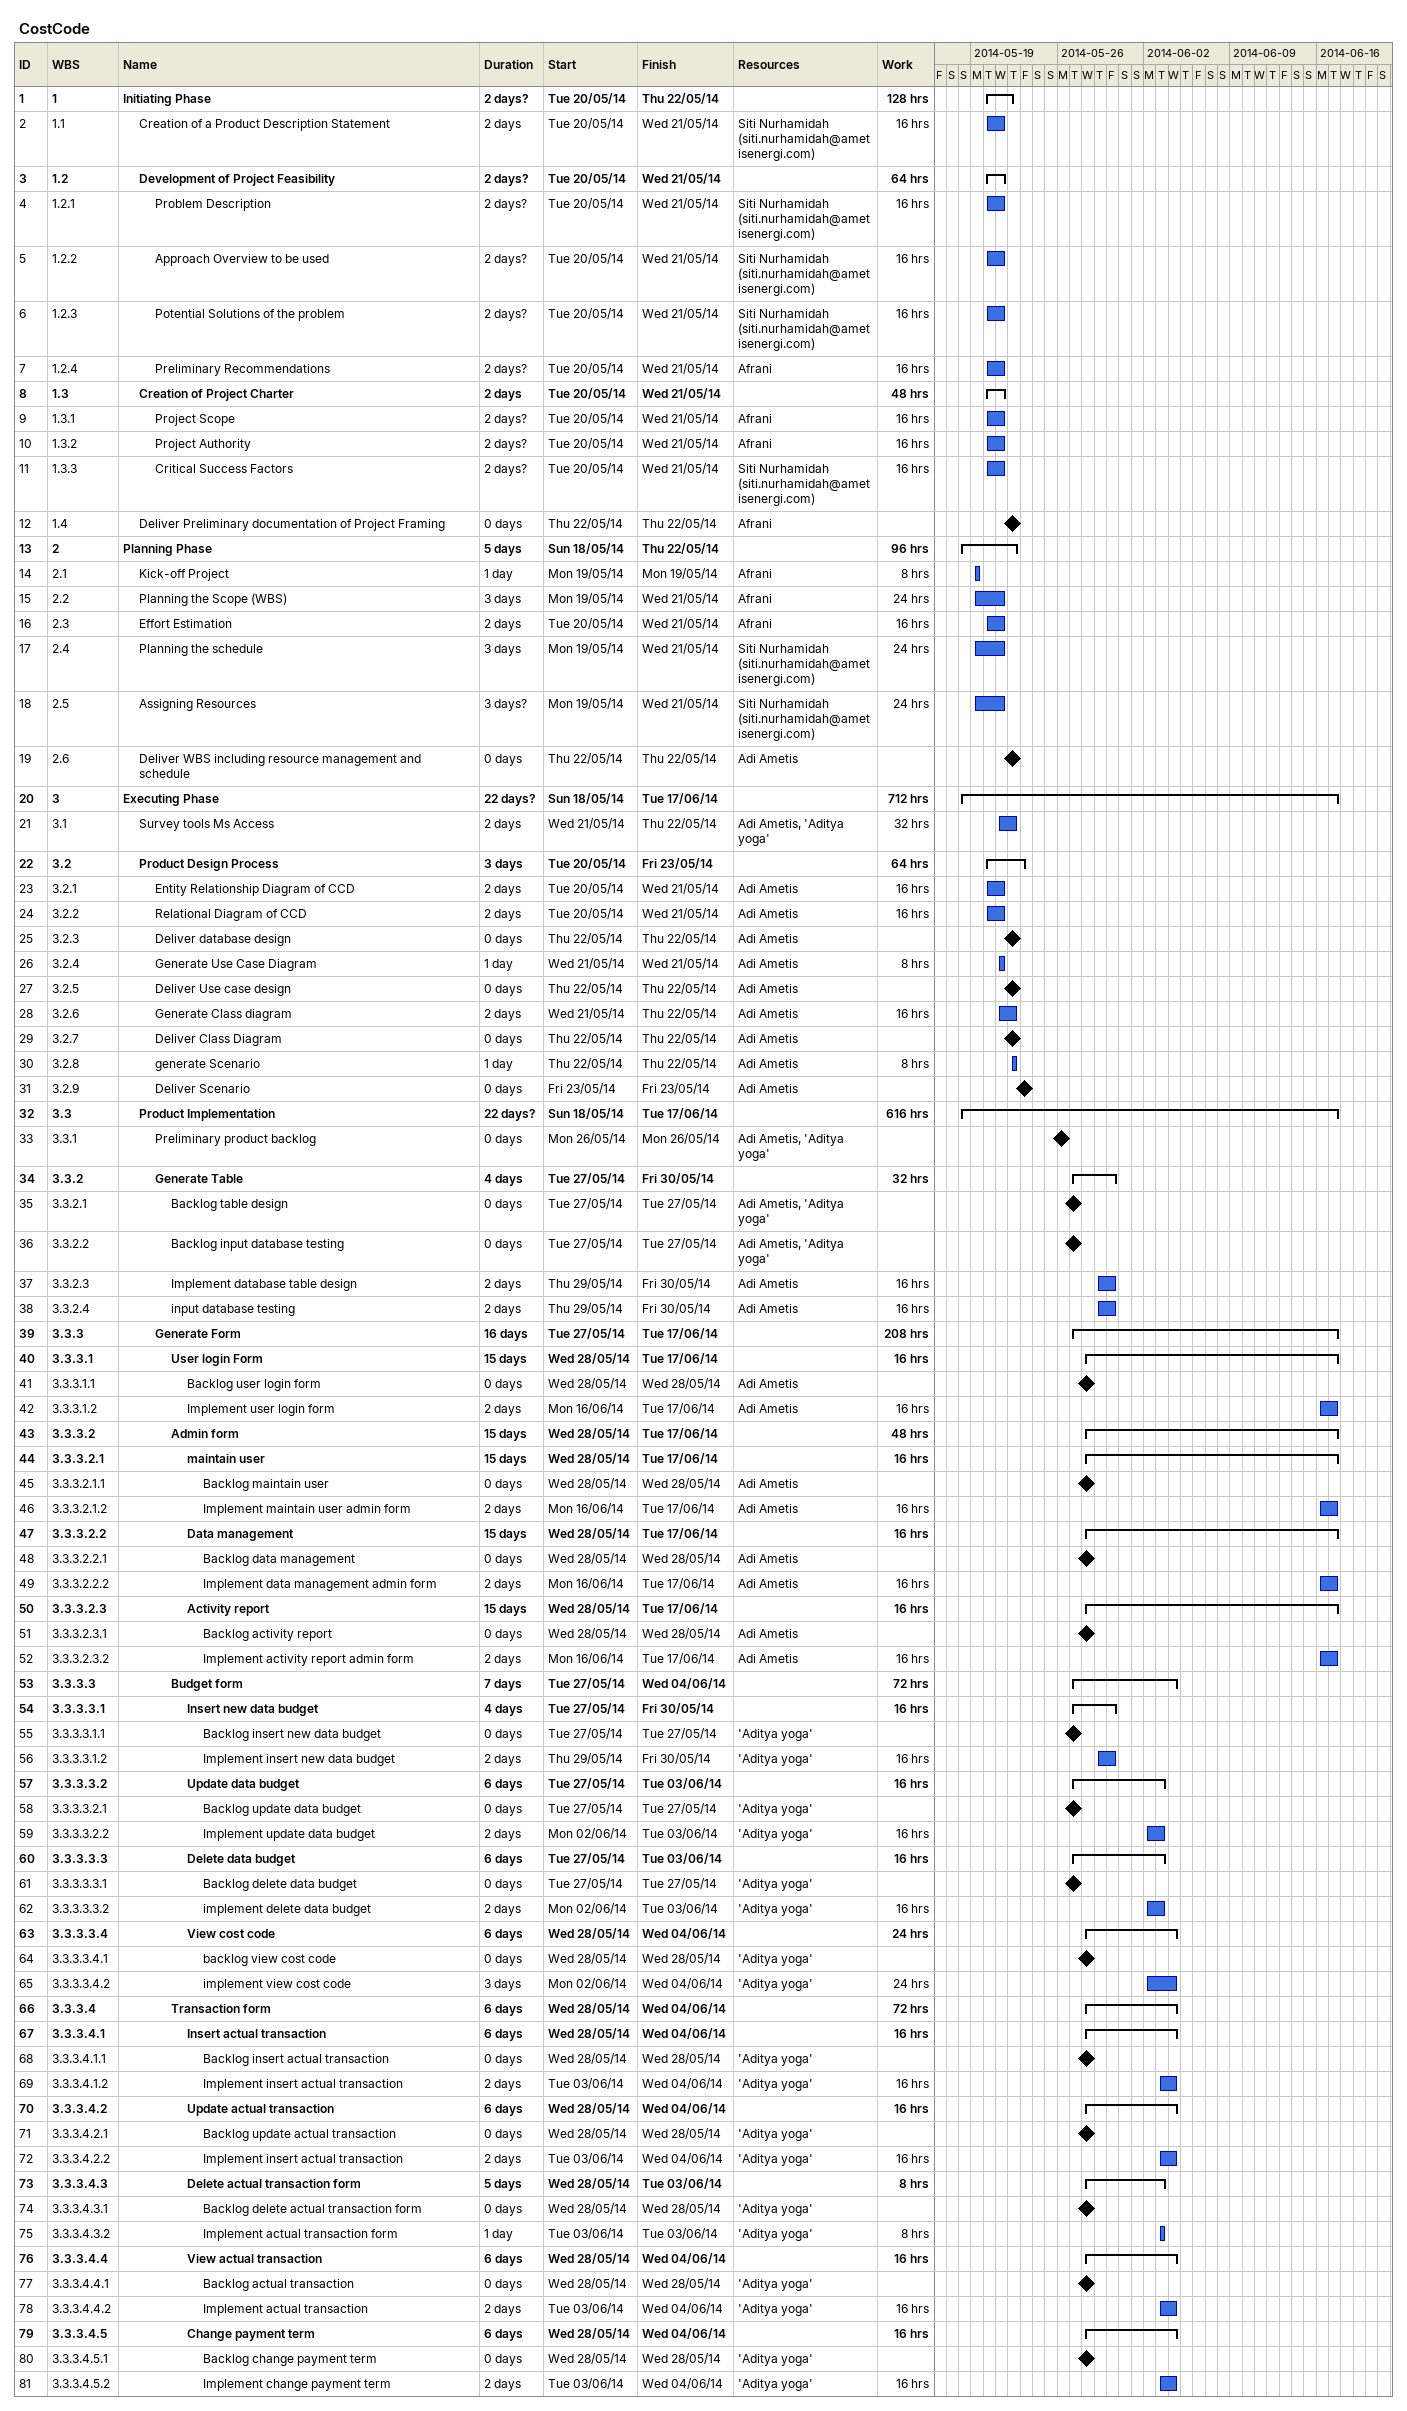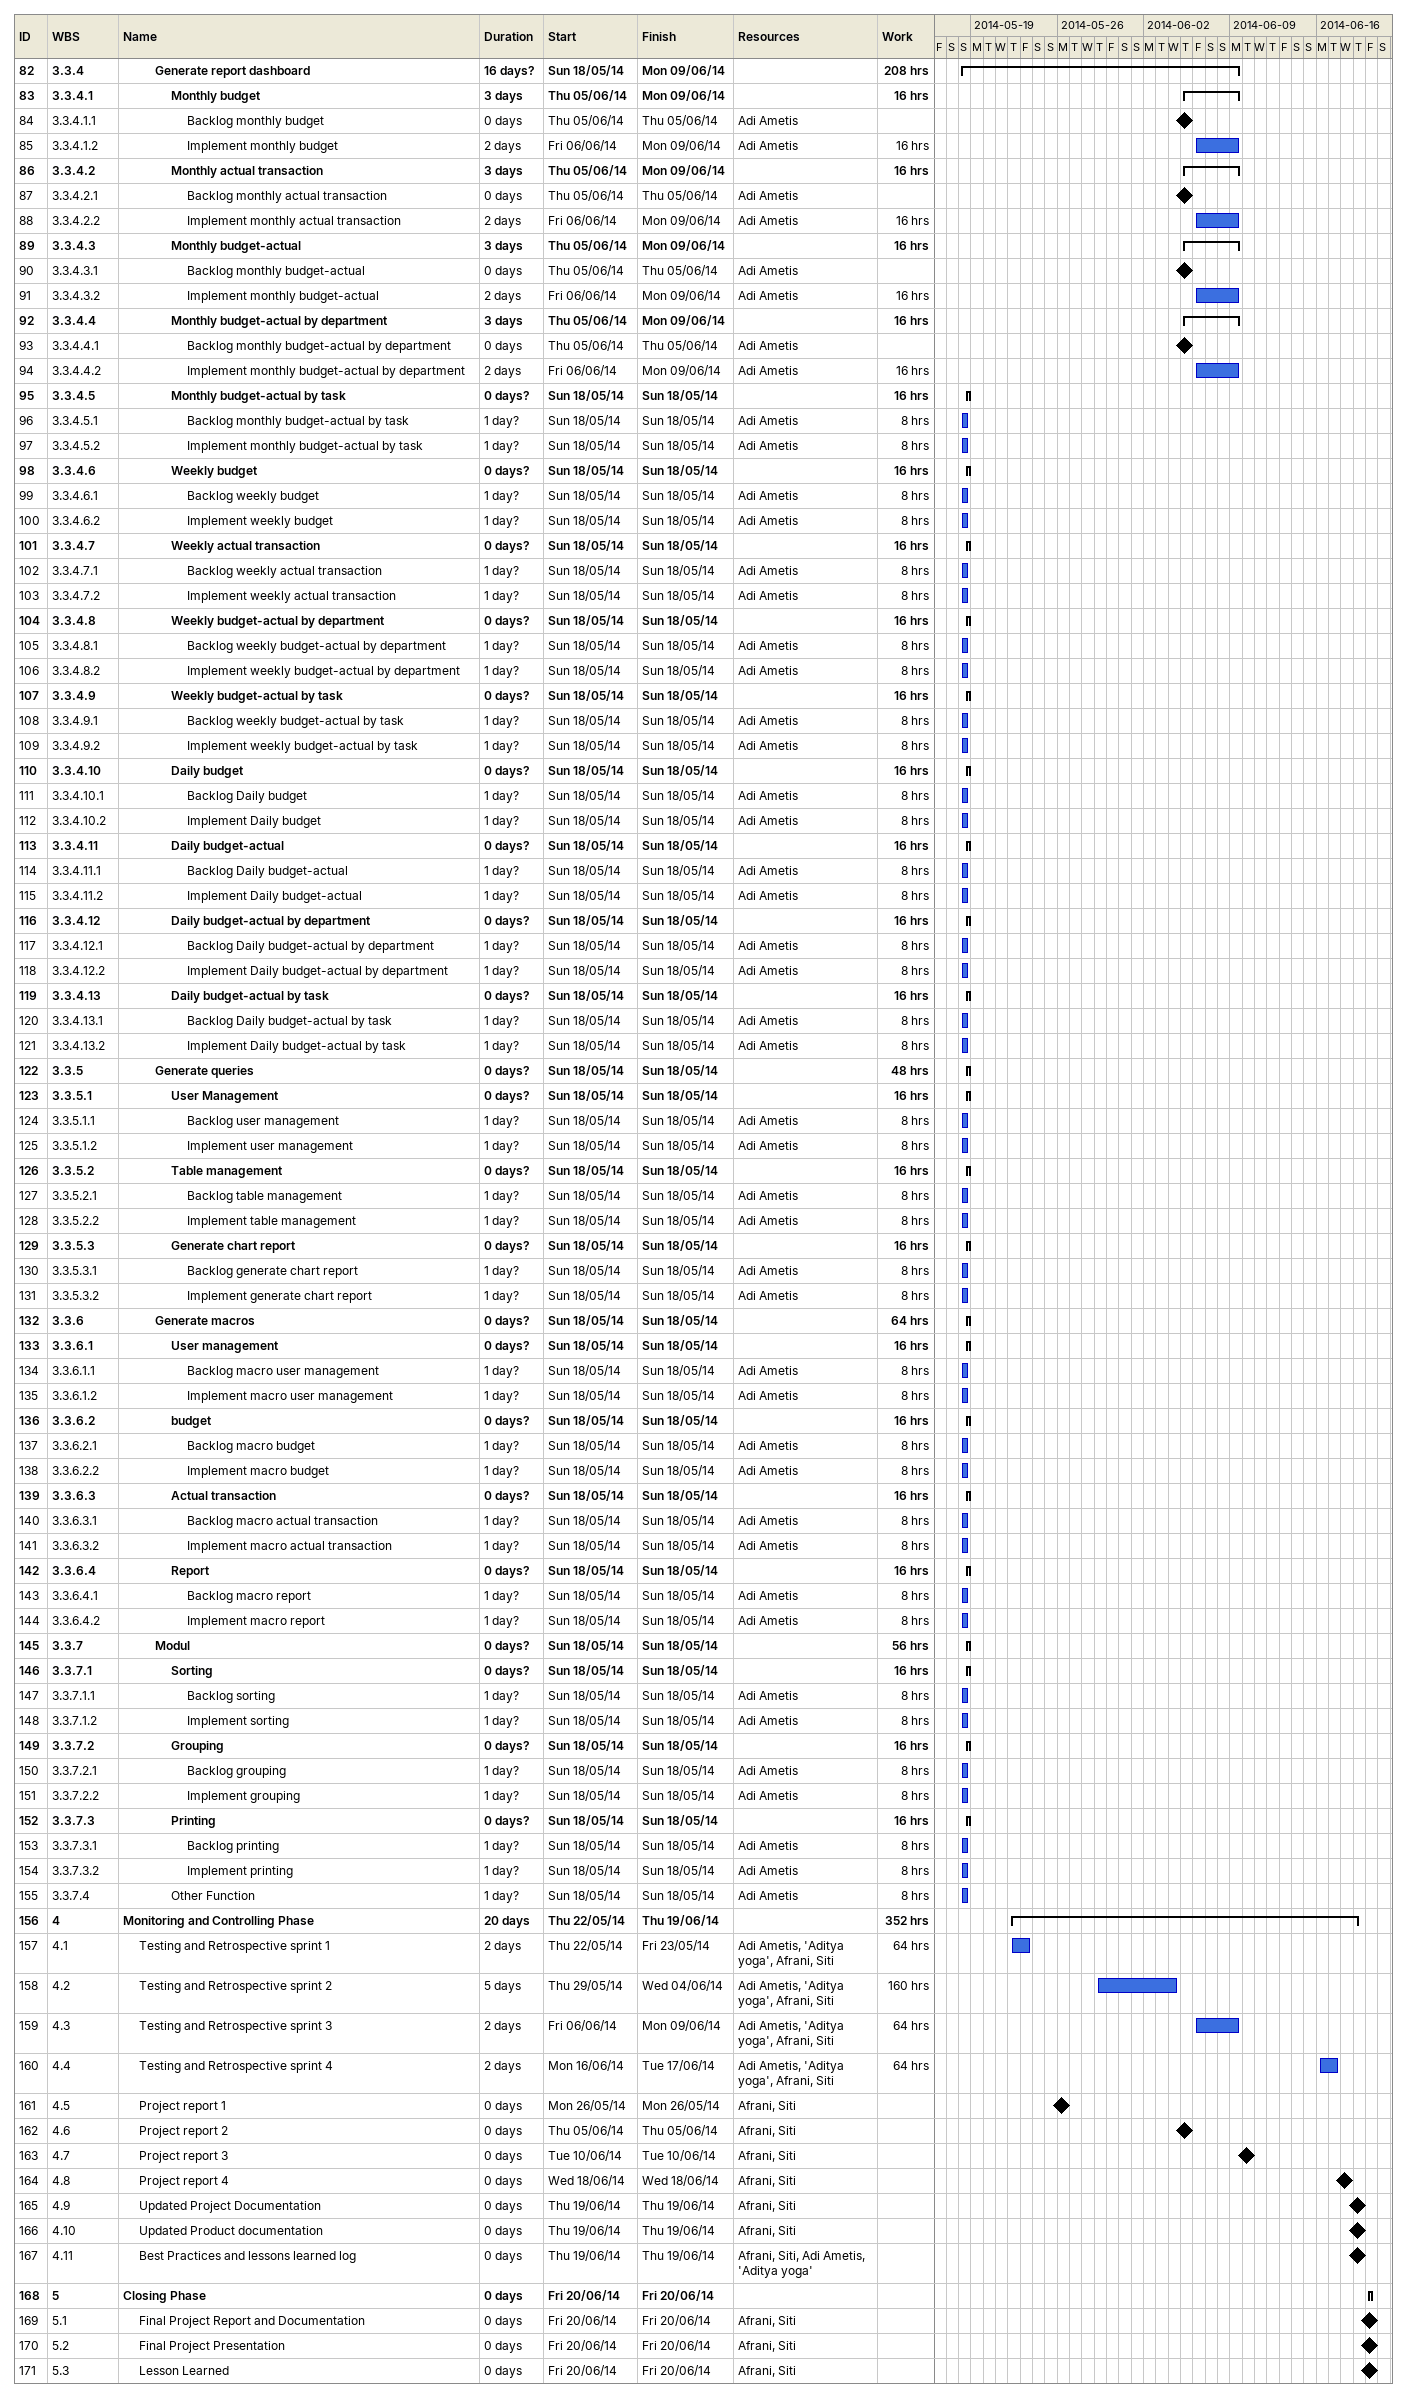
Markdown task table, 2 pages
CostCode

| ID | WBS | Task | Duration | Start | Finish | Resources | Work (h) |
|---|---|---|---|---|---|---|---|
| 1 | 1 | **Initiating Phase** | 2d? | 2014-05-20 | 2014-05-22 |  | 128 |
| 2 | 1.1 | Creation of a Product Description Statement | 2d | 2014-05-20 | 2014-05-21 | Siti Nurhamidah (siti.nurhamidah@ametisenergi.com) | 16 |
| 3 | 1.2 | **Development of Project Feasibility** | 2d? | 2014-05-20 | 2014-05-21 |  | 64 |
| 4 | 1.2.1 | Problem Description | 2d? | 2014-05-20 | 2014-05-21 | Siti Nurhamidah (siti.nurhamidah@ametisenergi.com) | 16 |
| 5 | 1.2.2 | Approach Overview to be used | 2d? | 2014-05-20 | 2014-05-21 | Siti Nurhamidah (siti.nurhamidah@ametisenergi.com) | 16 |
| 6 | 1.2.3 | Potential Solutions of the problem | 2d? | 2014-05-20 | 2014-05-21 | Siti Nurhamidah (siti.nurhamidah@ametisenergi.com) | 16 |
| 7 | 1.2.4 | Preliminary Recommendations | 2d? | 2014-05-20 | 2014-05-21 | Afrani | 16 |
| 8 | 1.3 | **Creation of Project Charter** | 2d | 2014-05-20 | 2014-05-21 |  | 48 |
| 9 | 1.3.1 | Project Scope | 2d? | 2014-05-20 | 2014-05-21 | Afrani | 16 |
| 10 | 1.3.2 | Project Authority | 2d? | 2014-05-20 | 2014-05-21 | Afrani | 16 |
| 11 | 1.3.3 | Critical Success Factors | 2d? | 2014-05-20 | 2014-05-21 | Siti Nurhamidah (siti.nurhamidah@ametisenergi.com) | 16 |
| 12 | 1.4 | Deliver Preliminary documentation of Project Framing | 0d | 2014-05-22 | 2014-05-22 | Afrani |  |
| 13 | 2 | **Planning Phase** | 5d | 2014-05-18 | 2014-05-22 |  | 96 |
| 14 | 2.1 | Kick-off Project | 1d | 2014-05-19 | 2014-05-19 | Afrani | 8 |
| 15 | 2.2 | Planning the Scope (WBS) | 3d | 2014-05-19 | 2014-05-21 | Afrani | 24 |
| 16 | 2.3 | Effort Estimation | 2d | 2014-05-20 | 2014-05-21 | Afrani | 16 |
| 17 | 2.4 | Planning the schedule | 3d | 2014-05-19 | 2014-05-21 | Siti Nurhamidah (siti.nurhamidah@ametisenergi.com) | 24 |
| 18 | 2.5 | Assigning Resources | 3d? | 2014-05-19 | 2014-05-21 | Siti Nurhamidah (siti.nurhamidah@ametisenergi.com) | 24 |
| 19 | 2.6 | Deliver WBS including resource management and schedule | 0d | 2014-05-22 | 2014-05-22 | Adi Ametis |  |
| 20 | 3 | **Executing Phase** | 22d? | 2014-05-18 | 2014-06-17 |  | 712 |
| 21 | 3.1 | Survey tools Ms Access | 2d | 2014-05-21 | 2014-05-22 | Adi Ametis, 'Aditya yoga' | 32 |
| 22 | 3.2 | **Product Design Process** | 3d | 2014-05-20 | 2014-05-23 |  | 64 |
| 23 | 3.2.1 | Entity Relationship Diagram of CCD | 2d | 2014-05-20 | 2014-05-21 | Adi Ametis | 16 |
| 24 | 3.2.2 | Relational Diagram of CCD | 2d | 2014-05-20 | 2014-05-21 | Adi Ametis | 16 |
| 25 | 3.2.3 | Deliver database design | 0d | 2014-05-22 | 2014-05-22 | Adi Ametis |  |
| 26 | 3.2.4 | Generate Use Case Diagram | 1d | 2014-05-21 | 2014-05-21 | Adi Ametis | 8 |
| 27 | 3.2.5 | Deliver Use case design | 0d | 2014-05-22 | 2014-05-22 | Adi Ametis |  |
| 28 | 3.2.6 | Generate Class diagram | 2d | 2014-05-21 | 2014-05-22 | Adi Ametis | 16 |
| 29 | 3.2.7 | Deliver Class Diagram | 0d | 2014-05-22 | 2014-05-22 | Adi Ametis |  |
| 30 | 3.2.8 | generate Scenario | 1d | 2014-05-22 | 2014-05-22 | Adi Ametis | 8 |
| 31 | 3.2.9 | Deliver Scenario | 0d | 2014-05-23 | 2014-05-23 | Adi Ametis |  |
| 32 | 3.3 | **Product Implementation** | 22d? | 2014-05-18 | 2014-06-17 |  | 616 |
| 33 | 3.3.1 | Preliminary product backlog | 0d | 2014-05-26 | 2014-05-26 | Adi Ametis, 'Aditya yoga' |  |
| 34 | 3.3.2 | **Generate Table** | 4d | 2014-05-27 | 2014-05-30 |  | 32 |
| 35 | 3.3.2.1 | Backlog table design | 0d | 2014-05-27 | 2014-05-27 | Adi Ametis, 'Aditya yoga' |  |
| 36 | 3.3.2.2 | Backlog input database testing | 0d | 2014-05-27 | 2014-05-27 | Adi Ametis, 'Aditya yoga' |  |
| 37 | 3.3.2.3 | Implement database table design | 2d | 2014-05-29 | 2014-05-30 | Adi Ametis | 16 |
| 38 | 3.3.2.4 | input database testing | 2d | 2014-05-29 | 2014-05-30 | Adi Ametis | 16 |
| 39 | 3.3.3 | **Generate Form** | 16d | 2014-05-27 | 2014-06-17 |  | 208 |
| 40 | 3.3.3.1 | **User login Form** | 15d | 2014-05-28 | 2014-06-17 |  | 16 |
| 41 | 3.3.3.1.1 | Backlog user login form | 0d | 2014-05-28 | 2014-05-28 | Adi Ametis |  |
| 42 | 3.3.3.1.2 | Implement user login form | 2d | 2014-06-16 | 2014-06-17 | Adi Ametis | 16 |
| 43 | 3.3.3.2 | **Admin form** | 15d | 2014-05-28 | 2014-06-17 |  | 48 |
| 44 | 3.3.3.2.1 | **maintain user** | 15d | 2014-05-28 | 2014-06-17 |  | 16 |
| 45 | 3.3.3.2.1.1 | Backlog maintain user | 0d | 2014-05-28 | 2014-05-28 | Adi Ametis |  |
| 46 | 3.3.3.2.1.2 | Implement maintain user admin form | 2d | 2014-06-16 | 2014-06-17 | Adi Ametis | 16 |
| 47 | 3.3.3.2.2 | **Data management** | 15d | 2014-05-28 | 2014-06-17 |  | 16 |
| 48 | 3.3.3.2.2.1 | Backlog data management | 0d | 2014-05-28 | 2014-05-28 | Adi Ametis |  |
| 49 | 3.3.3.2.2.2 | Implement data management admin form | 2d | 2014-06-16 | 2014-06-17 | Adi Ametis | 16 |
| 50 | 3.3.3.2.3 | **Activity report** | 15d | 2014-05-28 | 2014-06-17 |  | 16 |
| 51 | 3.3.3.2.3.1 | Backlog activity report | 0d | 2014-05-28 | 2014-05-28 | Adi Ametis |  |
| 52 | 3.3.3.2.3.2 | Implement activity report admin form | 2d | 2014-06-16 | 2014-06-17 | Adi Ametis | 16 |
| 53 | 3.3.3.3 | **Budget form** | 7d | 2014-05-27 | 2014-06-04 |  | 72 |
| 54 | 3.3.3.3.1 | **Insert new data budget** | 4d | 2014-05-27 | 2014-05-30 |  | 16 |
| 55 | 3.3.3.3.1.1 | Backlog insert new data budget | 0d | 2014-05-27 | 2014-05-27 | 'Aditya yoga' |  |
| 56 | 3.3.3.3.1.2 | Implement insert new data budget | 2d | 2014-05-29 | 2014-05-30 | 'Aditya yoga' | 16 |
| 57 | 3.3.3.3.2 | **Update data budget** | 6d | 2014-05-27 | 2014-06-03 |  | 16 |
| 58 | 3.3.3.3.2.1 | Backlog update data budget | 0d | 2014-05-27 | 2014-05-27 | 'Aditya yoga' |  |
| 59 | 3.3.3.3.2.2 | Implement update data budget | 2d | 2014-06-02 | 2014-06-03 | 'Aditya yoga' | 16 |
| 60 | 3.3.3.3.3 | **Delete data budget** | 6d | 2014-05-27 | 2014-06-03 |  | 16 |
| 61 | 3.3.3.3.3.1 | Backlog delete data budget | 0d | 2014-05-27 | 2014-05-27 | 'Aditya yoga' |  |
| 62 | 3.3.3.3.3.2 | implement delete data budget | 2d | 2014-06-02 | 2014-06-03 | 'Aditya yoga' | 16 |
| 63 | 3.3.3.3.4 | **View cost code** | 6d | 2014-05-28 | 2014-06-04 |  | 24 |
| 64 | 3.3.3.3.4.1 | backlog view cost code | 0d | 2014-05-28 | 2014-05-28 | 'Aditya yoga' |  |
| 65 | 3.3.3.3.4.2 | implement view cost code | 3d | 2014-06-02 | 2014-06-04 | 'Aditya yoga' | 24 |
| 66 | 3.3.3.4 | **Transaction form** | 6d | 2014-05-28 | 2014-06-04 |  | 72 |
| 67 | 3.3.3.4.1 | **Insert actual transaction** | 6d | 2014-05-28 | 2014-06-04 |  | 16 |
| 68 | 3.3.3.4.1.1 | Backlog insert actual transaction | 0d | 2014-05-28 | 2014-05-28 | 'Aditya yoga' |  |
| 69 | 3.3.3.4.1.2 | Implement insert actual transaction | 2d | 2014-06-03 | 2014-06-04 | 'Aditya yoga' | 16 |
| 70 | 3.3.3.4.2 | **Update actual transaction** | 6d | 2014-05-28 | 2014-06-04 |  | 16 |
| 71 | 3.3.3.4.2.1 | Backlog update actual transaction | 0d | 2014-05-28 | 2014-05-28 | 'Aditya yoga' |  |
| 72 | 3.3.3.4.2.2 | Implement insert actual transaction | 2d | 2014-06-03 | 2014-06-04 | 'Aditya yoga' | 16 |
| 73 | 3.3.3.4.3 | **Delete actual transaction form** | 5d | 2014-05-28 | 2014-06-03 |  | 8 |
| 74 | 3.3.3.4.3.1 | Backlog delete actual transaction form | 0d | 2014-05-28 | 2014-05-28 | 'Aditya yoga' |  |
| 75 | 3.3.3.4.3.2 | Implement actual transaction form | 1d | 2014-06-03 | 2014-06-03 | 'Aditya yoga' | 8 |
| 76 | 3.3.3.4.4 | **View actual transaction** | 6d | 2014-05-28 | 2014-06-04 |  | 16 |
| 77 | 3.3.3.4.4.1 | Backlog actual transaction | 0d | 2014-05-28 | 2014-05-28 | 'Aditya yoga' |  |
| 78 | 3.3.3.4.4.2 | Implement actual transaction | 2d | 2014-06-03 | 2014-06-04 | 'Aditya yoga' | 16 |
| 79 | 3.3.3.4.5 | **Change payment term** | 6d | 2014-05-28 | 2014-06-04 |  | 16 |
| 80 | 3.3.3.4.5.1 | Backlog change payment term | 0d | 2014-05-28 | 2014-05-28 | 'Aditya yoga' |  |
| 81 | 3.3.3.4.5.2 | Implement change payment term | 2d | 2014-06-03 | 2014-06-04 | 'Aditya yoga' | 16 |
| 82 | 3.3.4 | **Generate report dashboard** | 16d? | 2014-05-18 | 2014-06-09 |  | 208 |
| 83 | 3.3.4.1 | **Monthly budget** | 3d | 2014-06-05 | 2014-06-09 |  | 16 |
| 84 | 3.3.4.1.1 | Backlog monthly budget | 0d | 2014-06-05 | 2014-06-05 | Adi Ametis |  |
| 85 | 3.3.4.1.2 | Implement monthly budget | 2d | 2014-06-06 | 2014-06-09 | Adi Ametis | 16 |
| 86 | 3.3.4.2 | **Monthly actual transaction** | 3d | 2014-06-05 | 2014-06-09 |  | 16 |
| 87 | 3.3.4.2.1 | Backlog monthly actual transaction | 0d | 2014-06-05 | 2014-06-05 | Adi Ametis |  |
| 88 | 3.3.4.2.2 | Implement monthly actual transaction | 2d | 2014-06-06 | 2014-06-09 | Adi Ametis | 16 |
| 89 | 3.3.4.3 | **Monthly budget-actual** | 3d | 2014-06-05 | 2014-06-09 |  | 16 |
| 90 | 3.3.4.3.1 | Backlog monthly budget-actual | 0d | 2014-06-05 | 2014-06-05 | Adi Ametis |  |
| 91 | 3.3.4.3.2 | Implement monthly budget-actual | 2d | 2014-06-06 | 2014-06-09 | Adi Ametis | 16 |
| 92 | 3.3.4.4 | **Monthly budget-actual by department** | 3d | 2014-06-05 | 2014-06-09 |  | 16 |
| 93 | 3.3.4.4.1 | Backlog monthly budget-actual by department | 0d | 2014-06-05 | 2014-06-05 | Adi Ametis |  |
| 94 | 3.3.4.4.2 | Implement monthly budget-actual by department | 2d | 2014-06-06 | 2014-06-09 | Adi Ametis | 16 |
| 95 | 3.3.4.5 | **Monthly budget-actual by task** | 0d? | 2014-05-18 | 2014-05-18 |  | 16 |
| 96 | 3.3.4.5.1 | Backlog monthly budget-actual by task | 1d? | 2014-05-18 | 2014-05-18 | Adi Ametis | 8 |
| 97 | 3.3.4.5.2 | Implement monthly budget-actual by task | 1d? | 2014-05-18 | 2014-05-18 | Adi Ametis | 8 |
| 98 | 3.3.4.6 | **Weekly budget** | 0d? | 2014-05-18 | 2014-05-18 |  | 16 |
| 99 | 3.3.4.6.1 | Backlog weekly budget | 1d? | 2014-05-18 | 2014-05-18 | Adi Ametis | 8 |
| 100 | 3.3.4.6.2 | Implement weekly budget | 1d? | 2014-05-18 | 2014-05-18 | Adi Ametis | 8 |
| 101 | 3.3.4.7 | **Weekly actual transaction** | 0d? | 2014-05-18 | 2014-05-18 |  | 16 |
| 102 | 3.3.4.7.1 | Backlog weekly actual transaction | 1d? | 2014-05-18 | 2014-05-18 | Adi Ametis | 8 |
| 103 | 3.3.4.7.2 | Implement weekly actual transaction | 1d? | 2014-05-18 | 2014-05-18 | Adi Ametis | 8 |
| 104 | 3.3.4.8 | **Weekly budget-actual by department** | 0d? | 2014-05-18 | 2014-05-18 |  | 16 |
| 105 | 3.3.4.8.1 | Backlog weekly budget-actual by department | 1d? | 2014-05-18 | 2014-05-18 | Adi Ametis | 8 |
| 106 | 3.3.4.8.2 | Implement weekly budget-actual by department | 1d? | 2014-05-18 | 2014-05-18 | Adi Ametis | 8 |
| 107 | 3.3.4.9 | **Weekly budget-actual by task** | 0d? | 2014-05-18 | 2014-05-18 |  | 16 |
| 108 | 3.3.4.9.1 | Backlog weekly budget-actual by task | 1d? | 2014-05-18 | 2014-05-18 | Adi Ametis | 8 |
| 109 | 3.3.4.9.2 | Implement weekly budget-actual by task | 1d? | 2014-05-18 | 2014-05-18 | Adi Ametis | 8 |
| 110 | 3.3.4.10 | **Daily budget** | 0d? | 2014-05-18 | 2014-05-18 |  | 16 |
| 111 | 3.3.4.10.1 | Backlog Daily budget | 1d? | 2014-05-18 | 2014-05-18 | Adi Ametis | 8 |
| 112 | 3.3.4.10.2 | Implement Daily budget | 1d? | 2014-05-18 | 2014-05-18 | Adi Ametis | 8 |
| 113 | 3.3.4.11 | **Daily budget-actual** | 0d? | 2014-05-18 | 2014-05-18 |  | 16 |
| 114 | 3.3.4.11.1 | Backlog Daily budget-actual | 1d? | 2014-05-18 | 2014-05-18 | Adi Ametis | 8 |
| 115 | 3.3.4.11.2 | Implement Daily budget-actual | 1d? | 2014-05-18 | 2014-05-18 | Adi Ametis | 8 |
| 116 | 3.3.4.12 | **Daily budget-actual by department** | 0d? | 2014-05-18 | 2014-05-18 |  | 16 |
| 117 | 3.3.4.12.1 | Backlog Daily budget-actual by department | 1d? | 2014-05-18 | 2014-05-18 | Adi Ametis | 8 |
| 118 | 3.3.4.12.2 | Implement Daily budget-actual by department | 1d? | 2014-05-18 | 2014-05-18 | Adi Ametis | 8 |
| 119 | 3.3.4.13 | **Daily budget-actual by task** | 0d? | 2014-05-18 | 2014-05-18 |  | 16 |
| 120 | 3.3.4.13.1 | Backlog Daily budget-actual by task | 1d? | 2014-05-18 | 2014-05-18 | Adi Ametis | 8 |
| 121 | 3.3.4.13.2 | Implement Daily budget-actual by task | 1d? | 2014-05-18 | 2014-05-18 | Adi Ametis | 8 |
| 122 | 3.3.5 | **Generate queries** | 0d? | 2014-05-18 | 2014-05-18 |  | 48 |
| 123 | 3.3.5.1 | **User Management** | 0d? | 2014-05-18 | 2014-05-18 |  | 16 |
| 124 | 3.3.5.1.1 | Backlog user management | 1d? | 2014-05-18 | 2014-05-18 | Adi Ametis | 8 |
| 125 | 3.3.5.1.2 | Implement user management | 1d? | 2014-05-18 | 2014-05-18 | Adi Ametis | 8 |
| 126 | 3.3.5.2 | **Table management** | 0d? | 2014-05-18 | 2014-05-18 |  | 16 |
| 127 | 3.3.5.2.1 | Backlog table management | 1d? | 2014-05-18 | 2014-05-18 | Adi Ametis | 8 |
| 128 | 3.3.5.2.2 | Implement table management | 1d? | 2014-05-18 | 2014-05-18 | Adi Ametis | 8 |
| 129 | 3.3.5.3 | **Generate chart report** | 0d? | 2014-05-18 | 2014-05-18 |  | 16 |
| 130 | 3.3.5.3.1 | Backlog generate chart report | 1d? | 2014-05-18 | 2014-05-18 | Adi Ametis | 8 |
| 131 | 3.3.5.3.2 | Implement generate chart report | 1d? | 2014-05-18 | 2014-05-18 | Adi Ametis | 8 |
| 132 | 3.3.6 | **Generate macros** | 0d? | 2014-05-18 | 2014-05-18 |  | 64 |
| 133 | 3.3.6.1 | **User management** | 0d? | 2014-05-18 | 2014-05-18 |  | 16 |
| 134 | 3.3.6.1.1 | Backlog macro user management | 1d? | 2014-05-18 | 2014-05-18 | Adi Ametis | 8 |
| 135 | 3.3.6.1.2 | Implement macro user management | 1d? | 2014-05-18 | 2014-05-18 | Adi Ametis | 8 |
| 136 | 3.3.6.2 | **budget** | 0d? | 2014-05-18 | 2014-05-18 |  | 16 |
| 137 | 3.3.6.2.1 | Backlog macro budget | 1d? | 2014-05-18 | 2014-05-18 | Adi Ametis | 8 |
| 138 | 3.3.6.2.2 | Implement macro budget | 1d? | 2014-05-18 | 2014-05-18 | Adi Ametis | 8 |
| 139 | 3.3.6.3 | **Actual transaction** | 0d? | 2014-05-18 | 2014-05-18 |  | 16 |
| 140 | 3.3.6.3.1 | Backlog macro actual transaction | 1d? | 2014-05-18 | 2014-05-18 | Adi Ametis | 8 |
| 141 | 3.3.6.3.2 | Implement macro actual transaction | 1d? | 2014-05-18 | 2014-05-18 | Adi Ametis | 8 |
| 142 | 3.3.6.4 | **Report** | 0d? | 2014-05-18 | 2014-05-18 |  | 16 |
| 143 | 3.3.6.4.1 | Backlog macro report | 1d? | 2014-05-18 | 2014-05-18 | Adi Ametis | 8 |
| 144 | 3.3.6.4.2 | Implement macro report | 1d? | 2014-05-18 | 2014-05-18 | Adi Ametis | 8 |
| 145 | 3.3.7 | **Modul** | 0d? | 2014-05-18 | 2014-05-18 |  | 56 |
| 146 | 3.3.7.1 | **Sorting** | 0d? | 2014-05-18 | 2014-05-18 |  | 16 |
| 147 | 3.3.7.1.1 | Backlog sorting | 1d? | 2014-05-18 | 2014-05-18 | Adi Ametis | 8 |
| 148 | 3.3.7.1.2 | Implement sorting | 1d? | 2014-05-18 | 2014-05-18 | Adi Ametis | 8 |
| 149 | 3.3.7.2 | **Grouping** | 0d? | 2014-05-18 | 2014-05-18 |  | 16 |
| 150 | 3.3.7.2.1 | Backlog grouping | 1d? | 2014-05-18 | 2014-05-18 | Adi Ametis | 8 |
| 151 | 3.3.7.2.2 | Implement grouping | 1d? | 2014-05-18 | 2014-05-18 | Adi Ametis | 8 |
| 152 | 3.3.7.3 | **Printing** | 0d? | 2014-05-18 | 2014-05-18 |  | 16 |
| 153 | 3.3.7.3.1 | Backlog printing | 1d? | 2014-05-18 | 2014-05-18 | Adi Ametis | 8 |
| 154 | 3.3.7.3.2 | Implement printing | 1d? | 2014-05-18 | 2014-05-18 | Adi Ametis | 8 |
| 155 | 3.3.7.4 | Other Function | 1d? | 2014-05-18 | 2014-05-18 | Adi Ametis | 8 |
| 156 | 4 | **Monitoring and Controlling Phase** | 20d | 2014-05-22 | 2014-06-19 |  | 352 |
| 157 | 4.1 | Testing and Retrospective sprint 1 | 2d | 2014-05-22 | 2014-05-23 | Adi Ametis, 'Aditya yoga', Afrani, Siti | 64 |
| 158 | 4.2 | Testing and Retrospective sprint 2 | 5d | 2014-05-29 | 2014-06-04 | Adi Ametis, 'Aditya yoga', Afrani, Siti | 160 |
| 159 | 4.3 | Testing and Retrospective sprint 3 | 2d | 2014-06-06 | 2014-06-09 | Adi Ametis, 'Aditya yoga', Afrani, Siti | 64 |
| 160 | 4.4 | Testing and Retrospective sprint 4 | 2d | 2014-06-16 | 2014-06-17 | Adi Ametis, 'Aditya yoga', Afrani, Siti | 64 |
| 161 | 4.5 | Project report 1 | 0d | 2014-05-26 | 2014-05-26 | Afrani, Siti |  |
| 162 | 4.6 | Project report 2 | 0d | 2014-06-05 | 2014-06-05 | Afrani, Siti |  |
| 163 | 4.7 | Project report 3 | 0d | 2014-06-10 | 2014-06-10 | Afrani, Siti |  |
| 164 | 4.8 | Project report 4 | 0d | 2014-06-18 | 2014-06-18 | Afrani, Siti |  |
| 165 | 4.9 | Updated Project Documentation | 0d | 2014-06-19 | 2014-06-19 | Afrani, Siti |  |
| 166 | 4.10 | Updated Product documentation | 0d | 2014-06-19 | 2014-06-19 | Afrani, Siti |  |
| 167 | 4.11 | Best Practices and lessons learned log | 0d | 2014-06-19 | 2014-06-19 | Afrani, Siti, Adi Ametis, 'Aditya yoga' |  |
| 168 | 5 | **Closing Phase** | 0d | 2014-06-20 | 2014-06-20 |  |  |
| 169 | 5.1 | Final Project Report and Documentation | 0d | 2014-06-20 | 2014-06-20 | Afrani, Siti |  |
| 170 | 5.2 | Final Project Presentation | 0d | 2014-06-20 | 2014-06-20 | Afrani, Siti |  |
| 171 | 5.3 | Lesson Learned | 0d | 2014-06-20 | 2014-06-20 | Afrani, Siti |  |
